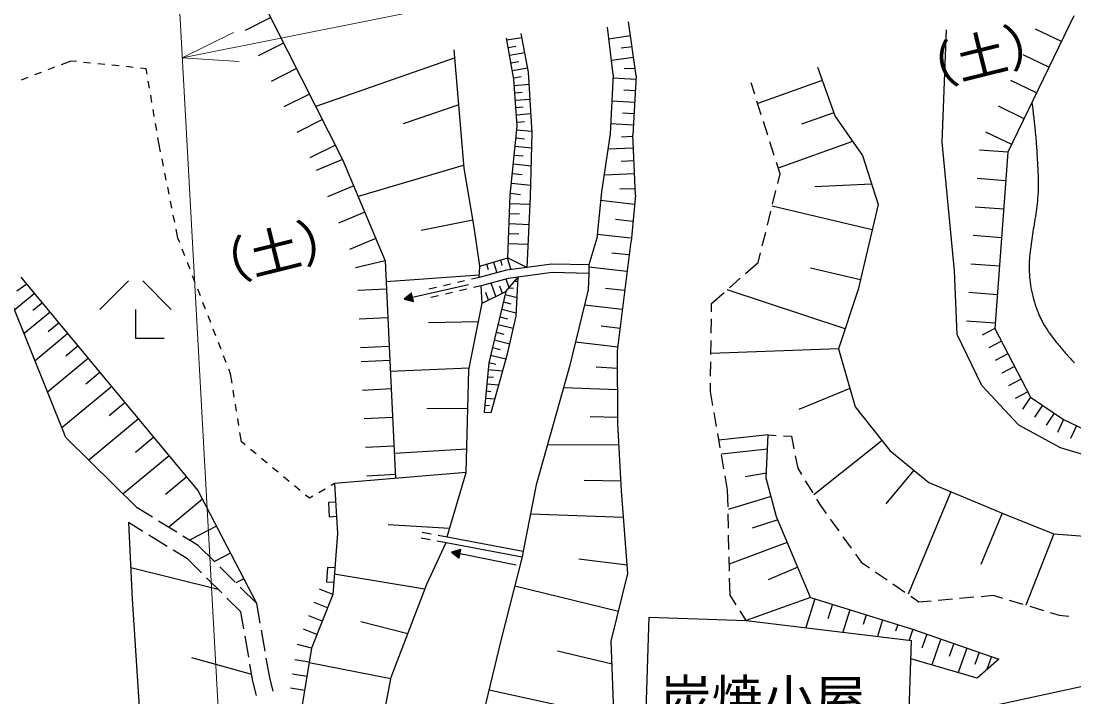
# Model space of a CAD drawing. Units: millimetres, scale not verified. Extents: x 40000 to 680000, y 20000 to 380000.
# Drawn here: x 463422 to 500250, y 295782 to 319425 of the extents above; entities that cross this region are included whole.
import ezdxf
from ezdxf.enums import TextEntityAlignment as Align

# ---------------------------------------------------------------- set-up
doc = ezdxf.new("R2010")
doc.units = ezdxf.units.MM
doc.header["$LTSCALE"] = 1000
for name, color, linetype, lineweight in [('M-BGD', 7, 'Continuous', 25), ('M-BMK-ROW', 30, 'Continuous', 25), ('M-STR-HTXT', 7, 'Continuous', 13)]:
    doc.layers.add(name, color=color, linetype=linetype, lineweight=lineweight)
doc.styles.add('ＭＳ ゴシック', font='')
doc.styles.get('ＭＳ ゴシック').set_extended_font_data('MS Gothic')

msp = doc.modelspace()

# ---------------------------------------------------------------- linework, layer by layer
at = {"layer": 'M-BGD'}
for p, q in [((471701, 320439), (474670, 314587)), ((472153, 319548), (471261, 319095)), ((484937, 317512), (484669, 319398)), ((500246, 319612), (497942, 314836)), ((481176, 317634), (480913, 318986)), ((484139, 317555), (483933, 319216)), ((495645, 315185), (495794, 319114)), ((499811, 318712), (498910, 319146)), ((472606, 318656), (471714, 318203)), ((480659, 317393), (480407, 318828)), ((480418, 318764), (480938, 318855)), ((484740, 318903), (483985, 318796)), ((478923, 314283), (478577, 318414)), ((480465, 318499), (480730, 318546)), ((480511, 318235), (481041, 318328)), ((484793, 318526), (484416, 318473)), ((499377, 317811), (498476, 318245)), ((465158, 318027), (464824, 317898)), ((465359, 318006), (465158, 318027)), ((465856, 317956), (465608, 317981)), ((466354, 317905), (466105, 317931)), ((466851, 317855), (466603, 317880)), ((467349, 317804), (467100, 317830)), ((478601, 318134), (473733, 316435)), ((480558, 317965), (480828, 318012)), ((484847, 318149), (484079, 318040)), ((464123, 317629), (463890, 317539)), ((464590, 317808), (464357, 317719)), ((467798, 317759), (467597, 317779)), ((467831, 317567), (467798, 317759)), ((473058, 317764), (472166, 317312)), ((480606, 317695), (481145, 317790)), ((480651, 317436), (480910, 317481)), ((481297, 315520), (481176, 317634)), ((484139, 317555), (484026, 315484)), ((484901, 317765), (484513, 317749)), ((484937, 317512), (484824, 315440)), ((491279, 317816), (491893, 316091)), ((463657, 317450), (463423, 317360)), ((467915, 317075), (467873, 317321)), ((480780, 315747), (480659, 317393)), ((480675, 317174), (481200, 317213)), ((484930, 317380), (484131, 317423)), ((489086, 316865), (488957, 317268)), ((491447, 317345), (489189, 316540)), ((498942, 316910), (498042, 317344)), ((467998, 316582), (467956, 316828)), ((473511, 316872), (472619, 316420)), ((480694, 316916), (480952, 316935)), ((484908, 316980), (484509, 317002)), ((478738, 316496), (476782, 315831)), ((480713, 316658), (481229, 316696)), ((480732, 316404), (480986, 316423)), ((484887, 316581), (484088, 316624)), ((489313, 316150), (489161, 316627)), ((498508, 316009), (497607, 316444)), ((468082, 316089), (468040, 316335)), ((480751, 316150), (481259, 316187)), ((484865, 316181), (484465, 316203)), ((491849, 316216), (490720, 315814)), ((491893, 316091), (492849, 314720)), ((468166, 315596), (468124, 315842)), ((473963, 315981), (473072, 315528)), ((480534, 313330), (480780, 315747)), ((480768, 315623), (481294, 315569)), ((480770, 315886), (481034, 315906)), ((484843, 315782), (484044, 315826)), ((489540, 315435), (489389, 315912)), ((468240, 315158), (468208, 315349)), ((480739, 315335), (481026, 315306)), ((481241, 313274), (481297, 315520)), ((484026, 315484), (483725, 313454)), ((484827, 315383), (484427, 315365)), ((484919, 313335), (484824, 315440)), ((498074, 315109), (497173, 315543)), ((468303, 314845), (468240, 315158)), ((474416, 315089), (473524, 314636)), ((480709, 315048), (481284, 314989)), ((484845, 314983), (483945, 314943)), ((489767, 314721), (489616, 315197)), ((492503, 315217), (489906, 314283)), ((496068, 310690), (495645, 315185)), ((497942, 314836), (496945, 314911)), ((468402, 314354), (468353, 314600)), ((474670, 314587), (473749, 314200)), ((474670, 314587), (476161, 311041)), ((480678, 314737), (480989, 314705)), ((484865, 314533), (484415, 314513)), ((492849, 314720), (493401, 313006)), ((497942, 314836), (497480, 308667)), ((478890, 314367), (475217, 313288)), ((479267, 312219), (478923, 314283)), ((480646, 314426), (481268, 314362)), ((489971, 314079), (489843, 314482)), ((468501, 313864), (468452, 314109)), ((480611, 314088), (480949, 314054)), ((484885, 314083), (483811, 314035)), ((489888, 313743), (489971, 314079)), ((497868, 313839), (496870, 313914)), ((468600, 313374), (468551, 313619)), ((475058, 313665), (474136, 313278)), ((480577, 313751), (481252, 313682)), ((483725, 313454), (483564, 311829)), ((484909, 313546), (484363, 313553)), ((489708, 313015), (489828, 313500)), ((493171, 313720), (491191, 313623)), ((468699, 312884), (468649, 313129)), ((480444, 311145), (480534, 313330)), ((480523, 313046), (481229, 313017)), ((480541, 313399), (480893, 313363)), ((481126, 310809), (481241, 313274)), ((484881, 313011), (483695, 313150)), ((484919, 313335), (484758, 311711)), ((475446, 312744), (474524, 312356)), ((480508, 312695), (480859, 312680)), ((489528, 312287), (489648, 312772)), ((493194, 312124), (489691, 312945)), ((493401, 313006), (492704, 310036)), ((497793, 312842), (496796, 312917)), ((468798, 312394), (468748, 312639)), ((479227, 312462), (477416, 312102)), ((480494, 312343), (481196, 312314)), ((484812, 312418), (484218, 312487)), ((468910, 311836), (468847, 312149)), ((479469, 310850), (479267, 312219)), ((480479, 311994), (480828, 311979)), ((484742, 311825), (483577, 311961)), ((489348, 311559), (489468, 312044)), ((468973, 311674), (468910, 311836)), ((475833, 311822), (474911, 311434)), ((480465, 311645), (481163, 311616)), ((483564, 311829), (483284, 310899)), ((484282, 307892), (484758, 311711)), ((497718, 311845), (496721, 311919)), ((469153, 311208), (469063, 311441)), ((484674, 311242), (484091, 311310)), ((489205, 310980), (489288, 311316)), ((469334, 310742), (469244, 310975)), ((476161, 311041), (475119, 310794)), ((476161, 311041), (476319, 307555)), ((479443, 310456), (479469, 310850)), ((479469, 310850), (480444, 311145)), ((479708, 310922), (479765, 310735)), ((479948, 310995), (480061, 310619)), ((480187, 311067), (480244, 310879)), ((481984, 310927), (480407, 310710)), ((480426, 311140), (480550, 310730)), ((480444, 311145), (481126, 310809)), ((483284, 310899), (481984, 310927)), ((483284, 310899), (483277, 310599)), ((488765, 310593), (489205, 310980)), ((497644, 310847), (496646, 310922)), ((469608, 303014), (463421, 310471)), ((469515, 310276), (469424, 310509)), ((479449, 310542), (476196, 310301)), ((480407, 310710), (479443, 310456)), ((482001, 310626), (480465, 310415)), ((483277, 310599), (482001, 310626)), ((483277, 310599), (483260, 310023)), ((484606, 310659), (483282, 310814)), ((492783, 310372), (491032, 310783)), ((496162, 308459), (496068, 310690)), ((463625, 310225), (463273, 309977)), ((467178, 310334), (466178, 309334)), ((467678, 310334), (468678, 309334)), ((479068, 310196), (477116, 309759)), ((477959, 310107), (477684, 310043)), ((478446, 310222), (478203, 310165)), ((478933, 310336), (478689, 310279)), ((479451, 310458), (479176, 310393)), ((479520, 310166), (479245, 310101)), ((480465, 310415), (479520, 310166)), ((479555, 309560), (479520, 310166)), ((480025, 309788), (479868, 310258)), ((480257, 309900), (480172, 310155)), ((480384, 309961), (480809, 310463)), ((480492, 310089), (480390, 310395)), ((480698, 310331), (480802, 310324)), ((480740, 309104), (480809, 310463)), ((488201, 310098), (488577, 310428)), ((463894, 309900), (463200, 309324)), ((469695, 309809), (469605, 310042)), ((476206, 310043), (475207, 309997)), ((477083, 309905), (476823, 309693)), ((477116, 309759), (476823, 309693)), ((477114, 309769), (476841, 309708)), ((477118, 309749), (476845, 309688)), ((477112, 309778), (476858, 309722)), ((477121, 309739), (476867, 309683)), ((477110, 309788), (476875, 309736)), ((477123, 309730), (476889, 309677)), ((477108, 309798), (476893, 309750)), ((477105, 309808), (476910, 309764)), ((477103, 309817), (476927, 309778)), ((477101, 309827), (476945, 309792)), ((477099, 309837), (476962, 309806)), ((477097, 309847), (476979, 309821)), ((477094, 309856), (476997, 309835)), ((477092, 309866), (477014, 309849)), ((477090, 309876), (477031, 309863)), ((477088, 309886), (477049, 309877)), ((477086, 309896), (477066, 309891)), ((477149, 309613), (477083, 309905)), ((477214, 309781), (477116, 309759)), ((478028, 309815), (477753, 309751)), ((478515, 309930), (478271, 309872)), ((479001, 310044), (478758, 309987)), ((479555, 309560), (480384, 309961)), ((479770, 309664), (479680, 309933)), ((480384, 309961), (479782, 307466)), ((480358, 309855), (480773, 309755)), ((480497, 310094), (480643, 310084)), ((483260, 310023), (482604, 307337)), ((484528, 309997), (483866, 310075)), ((487573, 309547), (488013, 309934)), ((492247, 308656), (488116, 310024)), ((492704, 310036), (492017, 307960)), ((497569, 309850), (496572, 309925)), ((464988, 304855), (463091, 309595)), ((464167, 309572), (463838, 309299)), ((469876, 309343), (469785, 309576)), ((476823, 309693), (477149, 309613)), ((477125, 309720), (476910, 309672)), ((477127, 309710), (476932, 309666)), ((477129, 309700), (476954, 309661)), ((477132, 309691), (476975, 309656)), ((477134, 309681), (476997, 309650)), ((477136, 309671), (477019, 309645)), ((477138, 309661), (477040, 309639)), ((477140, 309652), (477062, 309634)), ((477142, 309642), (477084, 309629)), ((477145, 309632), (477106, 309623)), ((477147, 309622), (477127, 309618)), ((479083, 307222), (479555, 309560)), ((480297, 309599), (480552, 309538)), ((484451, 309335), (483130, 309490)), ((487570, 309256), (487573, 309547)), ((464439, 309244), (463533, 308492)), ((467428, 309334), (467428, 308334)), ((470056, 308877), (469966, 309110)), ((476252, 309044), (475253, 308998)), ((480170, 309076), (480438, 309012)), ((480235, 309344), (480746, 309221)), ((480433, 307788), (480740, 309104)), ((487561, 308506), (487567, 309006)), ((464751, 308868), (464375, 308556)), ((470237, 308410), (470147, 308644)), ((479424, 308908), (477677, 308873)), ((480106, 308809), (480641, 308680)), ((484374, 308675), (483713, 308752)), ((497494, 308853), (496497, 308928)), ((497480, 308667), (497037, 308436)), ((497480, 308667), (498733, 306265)), ((465063, 308492), (463914, 307539)), ((467428, 308334), (468428, 308334)), ((479976, 308270), (480515, 308139)), ((480041, 308539), (480310, 308474)), ((487552, 307756), (487558, 308256)), ((497026, 306673), (496162, 308459)), ((465420, 308061), (464989, 307704)), ((470417, 307944), (470327, 308177)), ((476297, 308045), (475298, 307999)), ((479911, 308002), (480179, 307937)), ((484296, 308014), (482812, 308188)), ((484296, 305346), (484282, 307892)), ((492017, 307960), (487552, 307791)), ((492017, 307960), (492600, 305928)), ((497712, 308224), (497268, 307992)), ((465777, 307631), (464351, 306447)), ((470598, 307478), (470508, 307711)), ((476319, 307555), (475320, 307505)), ((476319, 307555), (476523, 303429)), ((479846, 307734), (480382, 307605)), ((479865, 305734), (480433, 307788)), ((497943, 307780), (497500, 307549)), ((470751, 307084), (470688, 307245)), ((479096, 307289), (476338, 307169)), ((478987, 303637), (479083, 307222)), ((479782, 307466), (479617, 305740)), ((479760, 307234), (480266, 307185)), ((479787, 307486), (480034, 307427)), ((482604, 307337), (481441, 303203)), ((484285, 307268), (483535, 307313)), ((487543, 307006), (487549, 307506)), ((498174, 307337), (497731, 307106)), ((466186, 307138), (465693, 306728)), ((470802, 306762), (470751, 307084)), ((479736, 306985), (479945, 306965)), ((498405, 306894), (497962, 306662)), ((466596, 306644), (464851, 305197)), ((470881, 306268), (470841, 306515)), ((476368, 306556), (475370, 306507)), ((479688, 306487), (479854, 306471)), ((479712, 306736), (480131, 306696)), ((484290, 306520), (482396, 306600)), ((487536, 306464), (487540, 306756)), ((487621, 305979), (487536, 306464)), ((492415, 306573), (490633, 305836)), ((497026, 306673), (498309, 305297)), ((498637, 306450), (498193, 306219)), ((467064, 306080), (466499, 305611)), ((479665, 306238), (479996, 306207)), ((498733, 306265), (498454, 305851)), ((498733, 306265), (499891, 305485)), ((470959, 305775), (470920, 306021)), ((479047, 305871), (477619, 305866)), ((479617, 305740), (479865, 305734)), ((479641, 305989), (479807, 305973)), ((487750, 305241), (487664, 305733)), ((492600, 305928), (493814, 304402)), ((499148, 305986), (498869, 305571)), ((499563, 305707), (499283, 305292)), ((467533, 305515), (465788, 304067)), ((471038, 305281), (470999, 305528)), ((476418, 305557), (475419, 305508)), ((484295, 305561), (483331, 305582)), ((484427, 302989), (484296, 305346)), ((499891, 305485), (499674, 305035)), ((499891, 305485), (501616, 304655)), ((471129, 304712), (471078, 305034)), ((487880, 304502), (487794, 304994)), ((489551, 304949), (487834, 304763)), ((489486, 303440), (489551, 304949)), ((489551, 304949), (489836, 304933)), ((498309, 305297), (499767, 304513)), ((500342, 305268), (500125, 304818)), ((464988, 304855), (467489, 302394)), ((468070, 304868), (467423, 304331)), ((471261, 304602), (471129, 304712)), ((484337, 304603), (481832, 304594)), ((490086, 304918), (490371, 304902)), ((490371, 304902), (490455, 304467)), ((493537, 304750), (491153, 302854)), ((468606, 304221), (466993, 302882)), ((471645, 304282), (471453, 304442)), ((476467, 304558), (475468, 304509)), ((479009, 304452), (476480, 304293)), ((489530, 304450), (487919, 304276)), ((488009, 303763), (487923, 304256)), ((490503, 304222), (490587, 303787)), ((493814, 304402), (495170, 303281)), ((499767, 304513), (501493, 303993)), ((472030, 303962), (471838, 304122)), ((469221, 303480), (468480, 302865)), ((472414, 303642), (472222, 303802)), ((472798, 303322), (472606, 303482)), ((478987, 303637), (474389, 303248)), ((476517, 303560), (475518, 303510)), ((478329, 301381), (478987, 303637)), ((488137, 303032), (488052, 303517)), ((489494, 303611), (488748, 303481)), ((490587, 303787), (490724, 303560)), ((494645, 303715), (493674, 302541)), ((473182, 303002), (472990, 303162)), ((474389, 303248), (474272, 303180)), ((474389, 303248), (474486, 301505)), ((481441, 303203), (480988, 300878)), ((484408, 303332), (483122, 303349)), ((489841, 302087), (489486, 303440)), ((490854, 303347), (491113, 302919)), ((495170, 303281), (497935, 302124)), ((471668, 299047), (469608, 303014)), ((473507, 302732), (473374, 302842)), ((473624, 302801), (473507, 302732)), ((474056, 303053), (473840, 302927)), ((484650, 300097), (484427, 302989)), ((488151, 302436), (488137, 303032)), ((489656, 302793), (488153, 302335)), ((495946, 302956), (494448, 299373)), ((468020, 302067), (467489, 302394)), ((469773, 302697), (468591, 301716)), ((474425, 302601), (474175, 302587)), ((474175, 302587), (474203, 302087)), ((491243, 302706), (491380, 302479)), ((491380, 302479), (491583, 302198)), ((474203, 302087), (474453, 302101)), ((484499, 302062), (481240, 302171)), ((488167, 301686), (488156, 302186)), ((491037, 299261), (489841, 302087)), ((491729, 301996), (492022, 301590)), ((497738, 302207), (496989, 300415)), ((497935, 302124), (499544, 301493)), ((467676, 301574), (467175, 301883)), ((467175, 301883), (467313, 299199)), ((468872, 301543), (468233, 301936)), ((470262, 301753), (469319, 301263)), ((478414, 301672), (476261, 301804)), ((489889, 301973), (488994, 301683)), ((468528, 301050), (467889, 301443)), ((469616, 301085), (469085, 301412)), ((474486, 301505), (474326, 299365)), ((477417, 301350), (477732, 301291)), ((477454, 301546), (477769, 301487)), ((478014, 301441), (478329, 301381)), ((478329, 301381), (480988, 300878)), ((488184, 300936), (488173, 301436)), ((492168, 301388), (492461, 300982)), ((499543, 301493), (498564, 298996)), ((499544, 301493), (501823, 301309)), ((469242, 300610), (468741, 300919)), ((470198, 300506), (469616, 301085)), ((477618, 299726), (478292, 301185)), ((477977, 301244), (478292, 301185)), ((478292, 301185), (480951, 300682)), ((478807, 300935), (478483, 300847)), ((478793, 300866), (478656, 300894)), ((478795, 300876), (478678, 300900)), ((478797, 300886), (478699, 300906)), ((478799, 300896), (478721, 300912)), ((478801, 300906), (478742, 300918)), ((478748, 300641), (478807, 300935)), ((478803, 300915), (478764, 300923)), ((478805, 300925), (478786, 300929)), ((490221, 301187), (488195, 300424)), ((469733, 300123), (469242, 300610)), ((470752, 300810), (470188, 300517)), ((478483, 300847), (478748, 300641)), ((478777, 300788), (478483, 300847)), ((478775, 300778), (478501, 300834)), ((478779, 300798), (478505, 300853)), ((478774, 300768), (478519, 300820)), ((478781, 300808), (478527, 300859)), ((478772, 300759), (478536, 300806)), ((478783, 300817), (478548, 300865)), ((478770, 300749), (478554, 300792)), ((478785, 300827), (478570, 300871)), ((478768, 300739), (478572, 300779)), ((478766, 300729), (478589, 300765)), ((478787, 300837), (478591, 300877)), ((478764, 300719), (478607, 300751)), ((478789, 300847), (478613, 300882)), ((478762, 300710), (478624, 300737)), ((478791, 300857), (478634, 300888)), ((478760, 300700), (478642, 300723)), ((478758, 300690), (478660, 300710)), ((478756, 300680), (478677, 300696)), ((478754, 300670), (478695, 300682)), ((478752, 300661), (478713, 300668)), ((478750, 300651), (478730, 300655)), ((480738, 300393), (478777, 300788)), ((478875, 300768), (478777, 300788)), ((480951, 300682), (480208, 297757)), ((480988, 300878), (480951, 300682)), ((484627, 300397), (482936, 300597)), ((488201, 300186), (488190, 300686)), ((492607, 300779), (492810, 300499)), ((470320, 299540), (467256, 300295)), ((470908, 299801), (470376, 300330)), ((474146, 300311), (474109, 299813)), ((474395, 300293), (474146, 300311)), ((490587, 300323), (489552, 299884)), ((492810, 300499), (493097, 300301)), ((493303, 300160), (493715, 299877)), ((470442, 299419), (469910, 299947)), ((471218, 299913), (470940, 299769)), ((474109, 299813), (474358, 299794)), ((477550, 299550), (474379, 300073)), ((484069, 297737), (484650, 300097)), ((488220, 299340), (488206, 299936)), ((471668, 299047), (471085, 299625)), ((474326, 299365), (473861, 299550)), ((476371, 296475), (477618, 299726)), ((484323, 298767), (480692, 299661)), ((493921, 299735), (494334, 299452)), ((467313, 299199), (467554, 295435)), ((471110, 298755), (470619, 299242)), ((474326, 299365), (473579, 297488)), ((474141, 298900), (473677, 299085)), ((488437, 299004), (488220, 299340)), ((491037, 299261), (488791, 298459)), ((491187, 299214), (490875, 298206)), ((491037, 299261), (494602, 298156)), ((494540, 299310), (494827, 299113)), ((494827, 299113), (495256, 299150)), ((495505, 299172), (496003, 299215)), ((496252, 299236), (496751, 299279)), ((497000, 299301), (497429, 299338)), ((497429, 299338), (497746, 299243)), ((497985, 299171), (498464, 299027)), ((471213, 298160), (471110, 298755)), ((471786, 298367), (471668, 299047)), ((488791, 298459), (488574, 298794)), ((491801, 299024), (491645, 298520)), ((492415, 298834), (492171, 298049)), ((498704, 298955), (499182, 298811)), ((499422, 298739), (499739, 298643)), ((473956, 298436), (473492, 298620)), ((476951, 297987), (475311, 298414)), ((485187, 292231), (485393, 298569)), ((485393, 298569), (488791, 298459)), ((488791, 298459), (494565, 297758)), ((492985, 298657), (492878, 298311)), ((493556, 298481), (493376, 297902)), ((494086, 298316), (494012, 298078)), ((499739, 298643), (500072, 298613)), ((471958, 297382), (471829, 298121)), ((473771, 297971), (473307, 298156)), ((494615, 298152), (494482, 297768)), ((494602, 298156), (497618, 297105)), ((495104, 297981), (494933, 297493)), ((471385, 297175), (471256, 297914)), ((473579, 297488), (473088, 297621)), ((480208, 297757), (479447, 294605)), ((484192, 294128), (484069, 297737)), ((494405, 292852), (494565, 297758)), ((495592, 297811), (495274, 296901)), ((496047, 297652), (495888, 297197)), ((473579, 297488), (472888, 293315)), ((484097, 296928), (482187, 297383)), ((496502, 297494), (496202, 296633)), ((496932, 297344), (496782, 296913)), ((471491, 296573), (469394, 297146)), ((471532, 296334), (471428, 296929)), ((472120, 296457), (472001, 297136)), ((473497, 296995), (473004, 297076)), ((476361, 296421), (473494, 296975)), ((496868, 296440), (494544, 297112)), ((497618, 297105), (496868, 296440)), ((497363, 297194), (497204, 296737)), ((473416, 296501), (472922, 296583)), ((475719, 293099), (476371, 296475)), ((471656, 295829), (471532, 296334)), ((472237, 295979), (472120, 296457)), ((473334, 296008), (472841, 296090)), ((484161, 295060), (479790, 296025))]:
    msp.add_line(p, q, dxfattribs=at)
msp.add_lwpolyline([(498782, 316578), (498791, 316505), (498800, 316435), (498808, 316366), (498816, 316299), (498823, 316234), (498830, 316171), (498837, 316109), (498844, 316049), (498851, 315991), (498857, 315934), (498863, 315878), (498869, 315824), (498874, 315770), (498880, 315718), (498885, 315668), (498890, 315618), (498895, 315569), (498899, 315520), (498904, 315473), (498908, 315426), (498912, 315380), (498916, 315334), (498920, 315288), (498924, 315243), (498927, 315199), (498931, 315154), (498934, 315109), (498937, 315065), (498941, 315020), (498944, 314976), (498947, 314931), (498950, 314885), (498953, 314840), (498955, 314794), (498958, 314747), (498961, 314700), (498964, 314652), (498966, 314603), (498969, 314554), (498972, 314503), (498975, 314451), (498977, 314399), (498980, 314345), (498983, 314290), (498986, 314233), (498989, 314176), (498992, 314116), (498995, 314055), (498999, 313947), (499002, 313841), (499002, 313737), (499001, 313633), (498998, 313532), (498994, 313432), (498988, 313333), (498980, 313236), (498972, 313140), (498962, 313045), (498952, 312951), (498940, 312858), (498928, 312766), (498915, 312675), (498902, 312584), (498888, 312495), (498874, 312406), (498859, 312317), (498845, 312230), (498830, 312142), (498816, 312055), (498801, 311969), (498787, 311882), (498774, 311796), (498761, 311710), (498749, 311624), (498737, 311537), (498726, 311451), (498717, 311365), (498708, 311278), (498701, 311191), (498695, 311103), (498690, 311015), (498687, 310927), (498686, 310838), (498687, 310748), (498689, 310657), (498693, 310566), (498700, 310474), (498708, 310381), (498719, 310286), (498732, 310191), (498748, 310095), (498767, 309997), (498788, 309898), (498812, 309797), (498839, 309695), (498870, 309592), (498883, 309549), (498896, 309507), (498910, 309466), (498923, 309426), (498937, 309387), (498951, 309348), (498965, 309310), (498980, 309273), (498994, 309236), (499009, 309200), (499024, 309164), (499039, 309129), (499054, 309095), (499069, 309061), (499085, 309028), (499101, 308995), (499118, 308962), (499134, 308930), (499151, 308898), (499168, 308866), (499185, 308835), (499203, 308804), (499221, 308773), (499239, 308743), (499258, 308712), (499277, 308682), (499297, 308652), (499316, 308622), (499336, 308592), (499357, 308562), (499378, 308532), (499399, 308502), (499420, 308472), (499442, 308442), (499465, 308412), (499488, 308382), (499511, 308351), (499535, 308321), (499559, 308290), (499584, 308259), (499609, 308227), (499634, 308195), (499660, 308163), (499687, 308131), (499714, 308098), (499742, 308065), (499770, 308031), (499799, 307996), (499829, 307960), (499859, 307925), (499888, 307891), (499917, 307857), (499946, 307823), (499974, 307790), (500003, 307758), (500030, 307726), (500058, 307695), (500086, 307665), (500113, 307635), (500140, 307605), (500167, 307576), (500194, 307547), (500221, 307519), (500248, 307491), (500275, 307464)], dxfattribs=at)
at = {"layer": 'M-BMK-ROW'}
msp.add_line((489898, 293858), (501217, 296302), dxfattribs=at)
at = {"layer": 'M-STR-HTXT'}
for p, q in [((519673, 328251), (469058, 318140)), ((470957, 283811), (468948, 320137)), ((470851, 319026), (469058, 318140)), ((469058, 318140), (471054, 318011))]:
    msp.add_line(p, q, dxfattribs=at)

# ---------------------------------------------------------------- texts
at = {"layer": 'M-BGD', "style": 'ＭＳ ゴシック'}
for p in [(497002, 318202), (472286, 311365)]:
    msp.add_text('（土）', height=1320, rotation=13.922, dxfattribs=at).set_placement(p, align=Align.MIDDLE_CENTER)
msp.add_text('炭焼小屋', height=1320, dxfattribs=at).set_placement((489367, 295722), align=Align.MIDDLE_CENTER)

doc.saveas('drawing.dxf')
